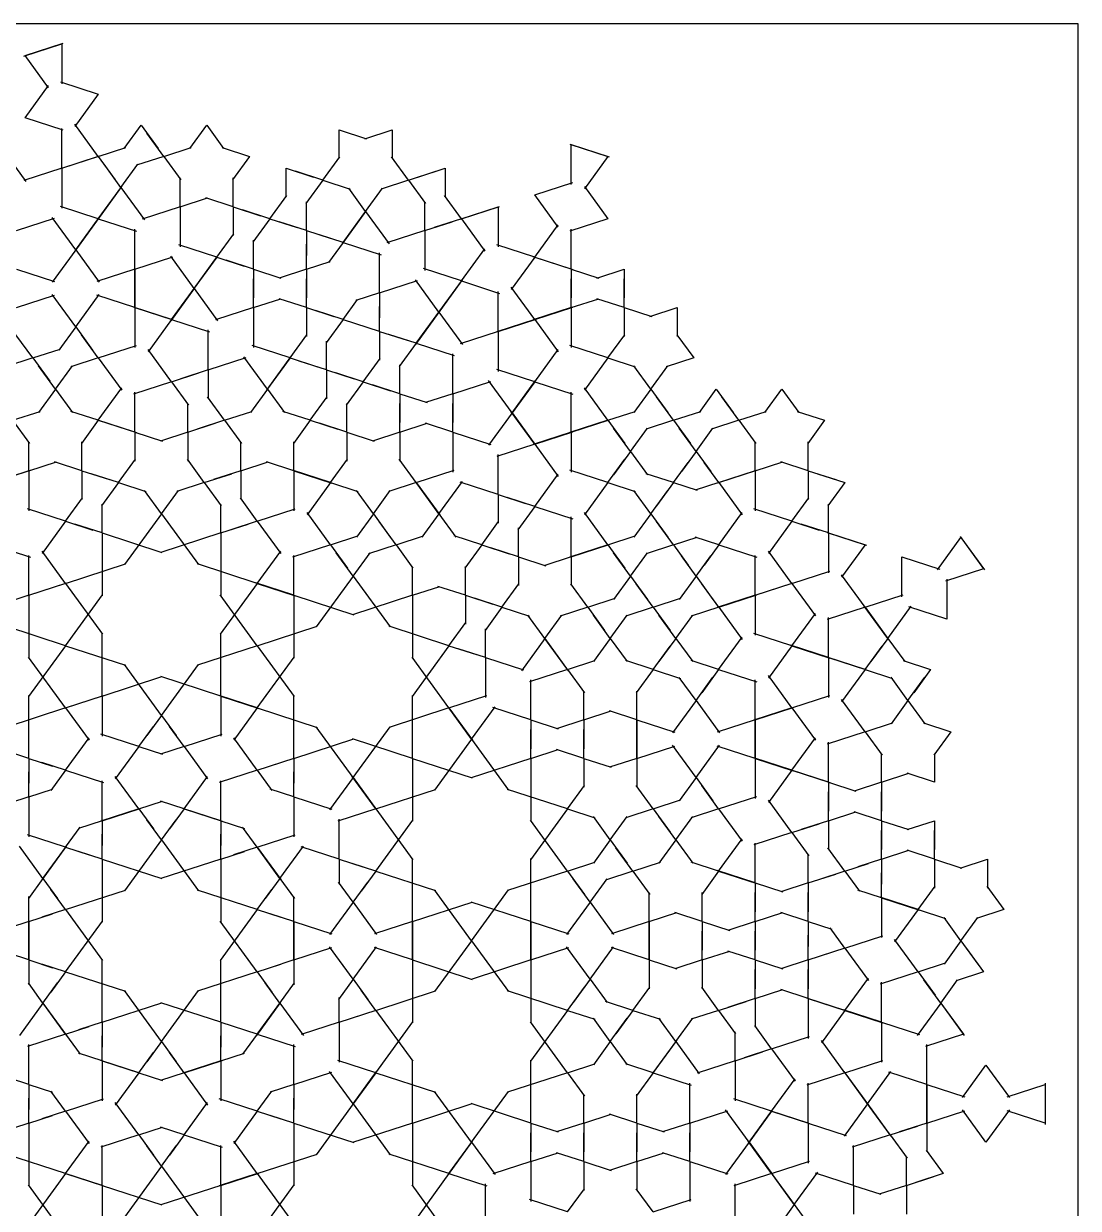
# Model space of a CAD drawing. Header units: millimetres. Extents: x -350 to 350, y -350 to 350.
# Drawn here: x -52.6 to 350, y -102.1 to 350 of the extents above; entities that cross this region are included whole.
import ezdxf

# ---------------------------------------------------------------- set-up
doc = ezdxf.new("R2010")
doc.units = ezdxf.units.MM
doc.layers.add('canvas_boundary', color=7, linetype='Continuous', true_color=0x505050)
doc.layers.add('strapwork', color=7, linetype='Continuous', true_color=0xff0000)

msp = doc.modelspace()

# ---------------------------------------------------------------- linework, layer by layer
at = {"layer": 'canvas_boundary'}
msp.add_lwpolyline([(-350, -350), (350, -350), (350, 350), (-350, 350)], close=True, dxfattribs=at)
at = {"layer": 'strapwork', "true_color": 0xff0000}
for points in [[(-52.57, 337.65), (-38.06, 342.36), (-38.06, 327.11)], [(-43.07, 325.48), (-52.04, 337.82), (-37.53, 342.53)], [(-37.53, 309.33), (-52.04, 314.04), (-43.07, 326.38)], [(-38.59, 327.84), (-24.09, 323.12), (-33.05, 310.79)], [(-38.06, 294.81), (-38.06, 310.06)], [(-24.09, 299.35), (-33.05, 311.69)], [(-14.19, 302.34), (-7.72, 311.24), (-1.26, 302.34)], [(0.91, 299.35), (-5.55, 308.25)], [(10.81, 302.34), (17.28, 311.24), (23.74, 302.34)], [(67.84, 298.5), (67.84, 309.5), (78.3, 306.1)], [(77.6, 306.1), (88.06, 309.5), (88.06, 298.5)], [(155.94, 304.06), (170.44, 299.35), (161.48, 287.01)], [(156.47, 288.64), (156.47, 303.89), (170.97, 299.18)], [(-69.64, 289.82), (-60.68, 302.15), (-51.71, 289.82)], [(-24.09, 299.35), (-38.59, 294.64)], [(-38.06, 294.81), (-23.56, 299.52)], [(-24.09, 299.35), (-13.63, 302.75)], [(-24.09, 299.35), (-17.62, 290.45)], [(0.91, 299.35), (-9.55, 295.95)], [(0.91, 299.35), (11.37, 302.75)], [(0.91, 299.35), (7.38, 290.45)], [(23.18, 302.75), (33.64, 299.35), (27.17, 290.45)], [(61.59, 290.27), (68.05, 299.17)], [(94.31, 290.27), (87.85, 299.17)], [(-38.06, 294.81), (-52.57, 290.09)], [(-38.06, 294.81), (-38.06, 279.56)], [(-15.45, 287.46), (-21.92, 296.36)], [(-15.45, 287.46), (-8.98, 296.36)], [(47.61, 283.81), (47.61, 294.81), (58.07, 291.41)], [(97.83, 291.41), (108.29, 294.81), (108.29, 283.81)], [(7.16, 280.11), (7.16, 291.11)], [(27.39, 280.11), (27.39, 291.11)], [(61.59, 290.27), (51.13, 293.67)], [(61.59, 290.27), (55.12, 281.37)], [(61.59, 290.27), (72.05, 286.87)], [(94.31, 290.27), (83.85, 286.87)], [(94.31, 290.27), (104.78, 293.67)], [(94.31, 290.27), (100.78, 281.37)], [(151.45, 272.32), (142.49, 284.65), (156.99, 289.37)], [(-15.45, 287.46), (-24.41, 275.12)], [(-24.09, 275.57), (-15.12, 287.91)], [(-15.45, 287.46), (-6.49, 275.12)], [(77.95, 278.38), (71.49, 287.28)], [(77.95, 278.38), (84.42, 287.28)], [(161.48, 287.91), (170.44, 275.57), (155.94, 270.86)], [(7.16, 280.11), (17.62, 283.51)], [(27.39, 280.11), (16.93, 283.51)], [(41.36, 275.57), (47.83, 284.47)], [(55.34, 271.03), (55.34, 282.03)], [(100.56, 271.03), (100.56, 282.03)], [(114.54, 275.57), (108.07, 284.47)], [(-32.72, 263.68), (-41.69, 276.02)], [(-24.09, 275.57), (-38.59, 280.28)], [(-32.72, 263.68), (-23.76, 276.02)], [(7.16, 280.11), (-7.34, 275.4)], [(7.16, 280.11), (7.16, 264.86)], [(27.39, 280.11), (27.39, 269.11)], [(27.39, 280.11), (37.85, 276.71)], [(41.36, 275.57), (30.9, 278.97)], [(77.95, 278.38), (68.99, 266.04)], [(69.31, 266.49), (78.28, 278.83)], [(77.95, 278.38), (86.92, 266.04)], [(114.01, 275.4), (128.51, 280.11), (128.51, 264.86)], [(114.54, 275.57), (129.04, 280.28)], [(-55.34, 271.03), (-40.83, 275.74)], [(-24.09, 275.57), (-33.05, 263.23)], [(-24.09, 275.57), (-9.58, 270.86)], [(-10.11, 256.34), (-10.11, 271.59)], [(41.36, 275.57), (34.9, 266.67)], [(41.36, 275.57), (51.82, 272.17)], [(55.34, 271.03), (44.88, 274.43)], [(100.56, 271.03), (111.03, 274.43)], [(114.54, 275.57), (104.08, 272.17)], [(114.54, 275.57), (123.5, 263.23)], [(142.49, 260.88), (151.45, 273.21)], [(156.47, 256.34), (156.47, 271.59)], [(21.14, 260.88), (27.6, 269.78)], [(35.11, 256.34), (35.11, 267.34)], [(55.34, 271.03), (55.34, 261.53)], [(55.34, 271.03), (64.37, 268.1)], [(69.31, 266.49), (60.28, 269.43)], [(100.56, 271.03), (86.06, 266.32)], [(100.56, 271.03), (100.56, 255.78)], [(-32.72, 263.68), (-41.69, 251.35)], [(-32.72, 263.68), (-23.76, 251.35)], [(21.14, 260.88), (6.63, 265.59)], [(55.34, 256.34), (55.34, 265.84)], [(69.31, 266.49), (63.73, 258.8)], [(69.31, 266.49), (83.82, 261.78)], [(83.29, 247.25), (83.29, 262.5)], [(114.54, 251.8), (123.5, 264.13)], [(142.49, 260.88), (127.99, 265.59)], [(-10.11, 256.34), (4.39, 261.05)], [(12.5, 248.99), (3.54, 261.33)], [(21.14, 260.88), (12.17, 248.54)], [(12.5, 248.99), (21.46, 261.33)], [(21.14, 260.88), (31.6, 257.48)], [(35.11, 256.34), (24.65, 259.74)], [(55.34, 256.34), (64.37, 259.27)], [(142.49, 260.88), (133.53, 248.54)], [(156.47, 256.34), (141.96, 261.05)], [(142.49, 260.88), (156.99, 256.16)], [(-55.34, 256.34), (-40.83, 251.62)], [(-10.11, 256.34), (-24.62, 251.62)], [(-10.11, 241.64), (-10.11, 256.89)], [(-10.11, 256.34), (-10.11, 241.09)], [(35.11, 256.34), (35.11, 245.34)], [(35.11, 256.34), (45.57, 252.94)], [(55.34, 256.34), (44.88, 252.94)], [(55.34, 256.34), (55.34, 245.34)], [(114.54, 251.8), (100.04, 256.51)], [(156.47, 256.34), (156.47, 245.34)], [(156.47, 256.34), (166.93, 252.94)], [(166.23, 252.94), (176.69, 256.34), (176.69, 245.34)], [(12.5, 248.99), (3.54, 236.65)], [(3.86, 237.1), (12.83, 249.44)], [(12.5, 248.99), (21.46, 236.65)], [(35.11, 241.64), (35.11, 252.64)], [(55.34, 241.64), (55.34, 252.64)], [(83.29, 247.25), (97.79, 251.97)], [(105.9, 239.91), (96.94, 252.24)], [(114.54, 251.8), (105.58, 239.46)], [(105.9, 239.91), (114.87, 252.24)], [(114.54, 251.8), (129.04, 247.08)], [(142.49, 237.1), (133.53, 249.44)], [(156.47, 241.64), (156.47, 252.64)], [(176.69, 241.64), (176.69, 252.64)], [(-55.34, 241.64), (-40.83, 246.35)], [(-32.72, 234.29), (-41.69, 246.63)], [(-32.72, 234.29), (-23.76, 246.63)], [(-10.11, 241.64), (-24.62, 246.35)], [(35.11, 241.64), (45.57, 245.04)], [(55.34, 241.64), (44.88, 245.04)], [(69.31, 237.1), (74.9, 244.79)], [(83.29, 247.25), (74.25, 244.32)], [(83.29, 247.25), (83.29, 237.75)], [(128.51, 232.56), (128.51, 247.81)], [(156.47, 241.64), (166.93, 245.04)], [(176.69, 241.64), (166.23, 245.04)], [(3.86, 237.1), (-10.64, 241.81)], [(-10.11, 241.64), (-10.11, 226.39)], [(-10.11, 241.64), (4.39, 236.93)], [(35.11, 241.64), (20.61, 236.93)], [(35.11, 241.64), (35.11, 226.39)], [(55.34, 241.64), (55.34, 230.64)], [(55.34, 241.64), (65.8, 238.24)], [(69.31, 237.1), (58.85, 240.5)], [(83.29, 232.56), (83.29, 242.06)], [(105.9, 239.91), (96.94, 227.57)], [(97.27, 228.02), (106.23, 240.36)], [(105.9, 239.91), (114.87, 227.57)], [(156.47, 241.64), (141.96, 236.93)], [(142.49, 237.1), (156.99, 241.81)], [(156.47, 241.64), (156.47, 226.39)], [(176.69, 241.64), (176.69, 230.64)], [(176.69, 241.64), (187.15, 238.24)], [(186.45, 238.24), (196.92, 241.64), (196.92, 230.64)], [(3.86, 237.1), (-5.1, 224.76)], [(3.86, 237.1), (18.37, 232.39)], [(69.31, 237.1), (62.85, 228.2)], [(69.31, 237.1), (78.35, 234.17)], [(83.29, 232.56), (74.25, 235.5)], [(142.49, 237.1), (127.99, 232.39)], [(128.51, 232.56), (143.02, 237.27)], [(142.49, 237.1), (151.45, 224.76)], [(-49.09, 222.41), (-55.55, 231.31)], [(-32.72, 234.29), (-39.19, 225.4)], [(-32.72, 234.29), (-26.26, 225.4)], [(-24.09, 222.41), (-30.55, 231.31)], [(17.84, 217.87), (17.84, 233.12)], [(49.09, 222.41), (55.55, 231.31)], [(83.29, 232.56), (83.29, 221.56)], [(83.29, 232.56), (93.75, 229.16)], [(97.27, 228.02), (86.8, 231.42)], [(128.51, 232.56), (114.01, 227.85)], [(128.51, 232.56), (128.51, 217.31)], [(170.44, 222.41), (176.91, 231.31)], [(196.7, 231.31), (203.17, 222.41), (192.7, 219.01)], [(-24.09, 222.41), (-9.58, 227.12)], [(49.09, 222.41), (34.59, 227.12)], [(63.06, 217.87), (63.06, 228.87)], [(97.27, 228.02), (90.8, 219.12)], [(97.27, 228.02), (111.77, 223.31)], [(170.44, 222.41), (155.94, 227.12)], [(-49.09, 222.41), (-59.55, 219.01)], [(-49.09, 222.41), (-38.63, 225.81)], [(-49.09, 222.41), (-42.62, 213.51)], [(-24.09, 222.41), (-34.55, 219.01)], [(-24.09, 222.41), (-15.12, 210.07)], [(3.86, 213.32), (-5.1, 225.66)], [(17.84, 217.87), (32.34, 222.58)], [(40.45, 210.52), (31.49, 222.86)], [(49.09, 222.41), (40.13, 210.07)], [(40.45, 210.52), (49.42, 222.86)], [(49.09, 222.41), (59.55, 219.01)], [(77.04, 213.32), (83.51, 222.22)], [(111.24, 208.78), (111.24, 224.03)], [(142.49, 213.32), (151.45, 225.66)], [(170.44, 222.41), (161.48, 210.07)], [(170.44, 222.41), (180.9, 219.01)], [(-40.45, 210.52), (-46.92, 219.42)], [(-40.45, 210.52), (-33.98, 219.42)], [(17.84, 217.87), (7.38, 214.47)], [(17.84, 217.87), (17.84, 206.87)], [(63.06, 217.87), (52.6, 221.26)], [(63.06, 217.87), (63.06, 206.87)], [(63.06, 217.87), (73.53, 214.47)], [(91.02, 208.78), (91.02, 219.78)], [(142.49, 213.32), (127.99, 218.04)], [(186.8, 210.52), (180.34, 219.42)], [(186.8, 210.52), (193.27, 219.42)], [(3.86, 213.32), (-10.64, 208.61)], [(3.86, 213.32), (14.32, 216.72)], [(3.86, 213.32), (10.33, 204.43)], [(77.04, 213.32), (66.58, 216.72)], [(77.04, 213.32), (70.57, 204.43)], [(77.04, 213.32), (87.5, 209.93)], [(111.24, 208.78), (125.74, 213.5)], [(133.85, 201.44), (124.89, 213.77)], [(142.49, 213.32), (133.53, 200.99)], [(133.85, 201.44), (142.82, 213.77)], [(142.49, 213.32), (156.99, 208.61)], [(-40.45, 210.52), (-46.92, 201.62)], [(-40.45, 210.52), (-33.98, 201.62)], [(-24.09, 198.63), (-15.12, 210.97)], [(-10.11, 194.09), (-10.11, 209.34)], [(40.45, 210.52), (33.99, 201.62)], [(40.45, 210.52), (46.92, 201.62)], [(91.02, 208.78), (80.55, 212.18)], [(91.02, 208.78), (91.02, 197.78)], [(91.02, 208.78), (101.48, 205.38)], [(111.24, 208.78), (100.78, 205.38)], [(111.24, 208.78), (111.24, 197.78)], [(156.47, 194.09), (156.47, 209.34)], [(170.44, 198.63), (161.48, 210.97)], [(186.8, 210.52), (180.34, 201.62)], [(186.8, 210.52), (193.27, 201.62)], [(205.34, 201.62), (211.8, 210.52), (218.27, 201.62)], [(230.34, 201.62), (236.8, 210.52), (243.27, 201.62)], [(10.11, 194.09), (10.11, 205.09)], [(24.09, 198.63), (17.62, 207.53)], [(56.81, 198.63), (63.28, 207.53)], [(70.79, 194.09), (70.79, 205.09)], [(91.02, 194.09), (91.02, 205.09)], [(111.24, 194.09), (111.24, 205.09)], [(195.44, 198.63), (188.98, 207.53)], [(220.44, 198.63), (213.98, 207.53)], [(-56.81, 198.63), (-46.35, 202.03)], [(-24.09, 198.63), (-34.55, 202.03)], [(24.09, 198.63), (34.55, 202.03)], [(56.81, 198.63), (46.35, 202.03)], [(133.85, 201.44), (124.89, 189.1)], [(142.49, 189.55), (133.53, 201.89)], [(133.85, 201.44), (142.82, 189.1)], [(170.44, 198.63), (180.9, 202.03)], [(195.44, 198.63), (205.9, 202.03)], [(220.44, 198.63), (230.9, 202.03)], [(242.7, 202.03), (253.17, 198.63), (246.7, 189.73)], [(-56.81, 198.63), (-50.35, 189.73)], [(-24.09, 198.63), (-30.55, 189.73)], [(-10.11, 194.09), (-24.62, 198.8)], [(-24.09, 198.63), (-9.58, 193.92)], [(10.11, 194.09), (20.57, 197.49)], [(24.09, 198.63), (13.63, 195.23)], [(24.09, 198.63), (30.55, 189.73)], [(56.81, 198.63), (50.35, 189.73)], [(56.81, 198.63), (67.28, 195.23)], [(70.79, 194.09), (60.33, 197.49)], [(91.02, 194.09), (101.48, 197.49)], [(111.24, 194.09), (100.78, 197.49)], [(170.44, 198.63), (155.94, 193.92)], [(156.47, 194.09), (170.97, 198.8)], [(170.44, 198.63), (176.91, 189.73)], [(179.08, 186.74), (172.61, 195.64)], [(179.08, 186.74), (185.54, 195.64)], [(195.44, 198.63), (184.98, 195.23)], [(195.44, 198.63), (201.91, 189.73)], [(204.08, 186.74), (197.61, 195.64)], [(204.08, 186.74), (210.54, 195.64)], [(220.44, 198.63), (209.98, 195.23)], [(220.44, 198.63), (226.91, 189.73)], [(-50.56, 179.39), (-50.56, 190.39)], [(-30.34, 179.39), (-30.34, 190.39)], [(-10.11, 194.09), (-10.11, 183.09)], [(-10.11, 194.09), (0.35, 190.69)], [(10.11, 194.09), (-0.35, 190.69)], [(10.11, 194.09), (10.11, 183.09)], [(30.34, 179.39), (30.34, 190.39)], [(50.56, 179.39), (50.56, 190.39)], [(70.79, 194.09), (70.79, 183.09)], [(70.79, 194.09), (81.25, 190.69)], [(91.02, 194.09), (80.55, 190.69)], [(91.02, 194.09), (91.02, 183.09)], [(111.24, 194.09), (111.24, 178.84)], [(111.24, 194.09), (125.74, 189.38)], [(156.47, 194.09), (141.96, 189.38)], [(142.49, 189.55), (156.99, 194.26)], [(156.47, 194.09), (156.47, 178.84)], [(226.69, 179.39), (226.69, 190.39)], [(246.92, 179.39), (246.92, 190.39)], [(142.49, 189.55), (127.99, 184.84)], [(128.51, 170.31), (128.51, 185.56)], [(142.49, 189.55), (151.45, 177.21)], [(179.08, 186.74), (172.61, 177.84)], [(179.08, 186.74), (185.54, 177.84)], [(204.08, 186.74), (198.49, 179.06)], [(204.08, 186.74), (209.66, 179.06)], [(-50.56, 179.39), (-40.1, 182.79)], [(-30.34, 179.39), (-40.8, 182.79)], [(-16.36, 174.85), (-9.9, 183.75)], [(16.36, 174.85), (9.9, 183.75)], [(30.34, 179.39), (40.8, 182.79)], [(50.56, 179.39), (40.1, 182.79)], [(64.54, 174.85), (71.01, 183.75)], [(97.26, 174.85), (90.8, 183.75)], [(170.44, 174.85), (176.91, 183.75)], [(195.44, 174.85), (201.02, 182.54)], [(212.72, 174.85), (207.13, 182.54)], [(226.69, 179.39), (237.15, 182.79)], [(246.92, 179.39), (236.45, 182.79)], [(-50.56, 179.39), (-65.07, 174.68)], [(-64.54, 174.85), (-50.03, 179.57)], [(-50.56, 179.39), (-50.56, 164.14)], [(-30.34, 179.39), (-30.34, 168.39)], [(-30.34, 179.39), (-19.88, 176)], [(-16.36, 174.85), (-26.82, 178.25)], [(16.36, 174.85), (26.82, 178.25)], [(30.34, 179.39), (19.88, 176)], [(30.34, 179.39), (30.34, 168.39)], [(64.54, 174.85), (50.04, 179.57)], [(50.56, 179.39), (50.56, 164.14)], [(50.56, 179.39), (65.07, 174.68)], [(97.26, 174.85), (111.77, 179.57)], [(142.49, 165.77), (151.45, 178.11)], [(170.44, 174.85), (155.94, 179.57)], [(195.44, 174.85), (184.98, 178.25)], [(226.69, 179.39), (212.19, 174.68)], [(212.72, 174.85), (227.22, 179.57)], [(226.69, 179.39), (226.69, 164.14)], [(246.92, 179.39), (246.92, 168.39)], [(246.92, 179.39), (257.38, 175.99)], [(250.43, 178.25), (260.89, 174.85), (254.43, 165.95)], [(-16.36, 174.85), (-22.83, 165.95)], [(-16.36, 174.85), (-5.9, 171.45)], [(0, 162.97), (-6.47, 171.86)], [(0, 162.97), (6.47, 171.86)], [(16.36, 174.85), (5.9, 171.45)], [(16.36, 174.85), (22.83, 165.95)], [(64.54, 174.85), (55.58, 162.52)], [(64.54, 174.85), (75, 171.45)], [(80.9, 162.97), (74.44, 171.86)], [(80.9, 162.97), (87.37, 171.86)], [(97.26, 174.85), (86.8, 171.45)], [(105.9, 162.96), (96.94, 175.3)], [(97.26, 174.85), (106.23, 162.52)], [(105.9, 162.96), (114.87, 175.3)], [(128.51, 170.31), (114.01, 175.02)], [(170.44, 174.85), (161.48, 162.52)], [(170.44, 174.85), (180.9, 171.45)], [(186.8, 162.96), (180.34, 171.86)], [(186.8, 162.96), (193.27, 171.86)], [(195.44, 174.85), (188.98, 165.95)], [(195.44, 174.85), (204.48, 171.92)], [(212.72, 174.85), (203.68, 171.92)], [(212.72, 174.85), (221.68, 162.52)], [(-36.59, 160.16), (-30.12, 169.06)], [(36.59, 160.16), (30.12, 169.06)], [(128.51, 170.31), (128.51, 159.31)], [(128.51, 170.31), (138.98, 166.91)], [(142.49, 165.77), (132.03, 169.17)], [(240.67, 160.16), (247.13, 169.06)], [(-36.59, 160.16), (-51.09, 164.87)], [(-22.61, 155.62), (-22.61, 166.62)], [(0, 162.97), (-14.11, 143.55)], [(0, 162.97), (14.11, 143.55)], [(22.61, 155.62), (22.61, 166.62)], [(36.59, 160.16), (51.09, 164.87)], [(64.54, 151.08), (55.58, 163.41)], [(80.9, 162.97), (74.44, 154.07)], [(80.9, 162.97), (87.37, 154.07)], [(105.9, 162.96), (99.44, 154.07)], [(105.9, 162.96), (112.37, 154.07)], [(142.49, 165.77), (136.02, 156.87)], [(142.49, 165.77), (156.99, 161.06)], [(170.44, 151.08), (161.48, 163.41)], [(186.8, 162.96), (180.34, 154.07)], [(186.8, 162.96), (193.27, 154.07)], [(212.72, 151.08), (221.68, 163.41)], [(240.67, 160.16), (226.16, 164.87)], [(254.64, 155.62), (254.64, 166.62)], [(-36.59, 160.16), (-45.55, 147.82)], [(-36.59, 160.16), (-26.13, 156.76)], [(-22.61, 155.62), (-33.07, 159.02)], [(22.61, 155.62), (33.07, 159.02)], [(36.59, 160.16), (26.13, 156.76)], [(36.59, 160.16), (45.55, 147.82)], [(89.54, 151.08), (83.07, 159.98)], [(122.26, 151.08), (128.73, 159.98)], [(156.47, 146.54), (156.47, 161.79)], [(195.44, 151.08), (188.98, 159.98)], [(240.67, 160.16), (231.7, 147.82)], [(240.67, 160.16), (251.13, 156.76)], [(254.64, 155.62), (244.18, 159.02)], [(-22.61, 155.62), (-22.61, 131.62)], [(-22.61, 155.62), (0.21, 148.2)], [(22.61, 155.62), (-0.21, 148.2)], [(22.61, 155.62), (22.61, 131.62)], [(64.54, 151.08), (75, 154.48)], [(89.54, 151.08), (100, 154.48)], [(122.26, 151.08), (111.8, 154.48)], [(136.24, 146.54), (136.24, 157.54)], [(170.44, 151.08), (180.9, 154.48)], [(195.44, 151.08), (204.48, 154.01)], [(212.72, 151.08), (203.68, 154.01)], [(254.11, 155.79), (268.62, 151.08), (259.65, 138.74)], [(254.64, 155.62), (254.64, 140.37)], [(254.64, 155.62), (269.14, 150.91)], [(296.24, 141.55), (305.2, 153.88), (314.17, 141.55)], [(304.88, 154.33), (313.84, 142), (299.34, 137.28)], [(-64.54, 151.08), (-50.03, 146.36)], [(64.54, 151.08), (50.04, 146.36)], [(64.54, 151.08), (71, 142.18)], [(89.54, 151.08), (79.08, 147.68)], [(89.54, 151.08), (96, 142.18)], [(122.26, 151.08), (115.8, 142.18)], [(122.26, 151.08), (132.73, 147.68)], [(136.24, 146.54), (125.78, 149.94)], [(170.44, 151.08), (155.94, 146.36)], [(156.47, 146.54), (170.97, 151.25)], [(170.44, 151.08), (176.91, 142.18)], [(195.44, 151.08), (184.98, 147.68)], [(195.44, 151.08), (201.02, 143.39)], [(212.72, 151.08), (207.13, 143.39)], [(212.72, 151.08), (227.22, 146.36)], [(-50.56, 131.84), (-50.56, 147.09)], [(-36.59, 136.38), (-45.55, 148.72)], [(36.59, 136.38), (45.55, 148.72)], [(50.56, 131.84), (50.56, 147.09)], [(73.18, 139.19), (66.71, 148.09)], [(73.18, 139.19), (79.64, 148.09)], [(136.24, 146.54), (136.24, 135.54)], [(136.24, 146.54), (146.7, 143.14)], [(156.47, 146.54), (146, 143.14)], [(156.47, 146.54), (156.47, 135.54)], [(179.08, 139.19), (172.61, 148.09)], [(179.08, 139.19), (185.54, 148.09)], [(204.08, 139.19), (198.49, 146.87)], [(204.08, 139.19), (209.66, 146.87)], [(226.69, 131.84), (226.69, 147.09)], [(240.67, 136.38), (231.7, 148.72)], [(282.59, 131.29), (282.59, 146.54), (297.1, 141.82)], [(-36.59, 136.38), (-13.76, 143.8)], [(36.59, 136.38), (13.76, 143.8)], [(95.79, 131.84), (95.79, 142.84)], [(116.01, 131.84), (116.01, 142.84)], [(240.67, 136.38), (255.17, 141.09)], [(-36.59, 136.38), (-51.09, 131.67)], [(-50.56, 131.84), (-36.06, 136.55)], [(-36.59, 136.38), (-22.48, 116.97)], [(36.59, 136.38), (22.48, 116.97)], [(50.56, 131.84), (36.06, 136.55)], [(36.59, 136.38), (51.09, 131.67)], [(73.18, 139.19), (59.07, 119.77)], [(73.18, 139.19), (87.28, 119.77)], [(129.99, 127.3), (136.46, 136.2)], [(162.72, 127.3), (156.25, 136.2)], [(179.08, 139.19), (172.61, 130.29)], [(179.08, 139.19), (185.54, 130.29)], [(187.72, 127.3), (181.25, 136.2)], [(204.08, 139.19), (197.61, 130.29)], [(204.08, 139.19), (210.54, 130.29)], [(212.72, 127.3), (206.25, 136.2)], [(240.67, 136.38), (226.16, 131.67)], [(226.69, 131.84), (241.19, 136.55)], [(240.67, 136.38), (249.63, 124.04)], [(268.62, 127.3), (259.65, 139.64)], [(299.87, 138.01), (299.87, 122.76), (285.36, 127.47)], [(-50.56, 131.84), (-73.39, 124.43)], [(-50.56, 131.84), (-50.56, 107.84)], [(-36.59, 112.61), (-22.48, 132.02)], [(36.59, 112.61), (22.48, 132.02)], [(50.56, 131.84), (50.56, 107.84)], [(50.56, 131.84), (73.39, 124.42)], [(95.79, 131.84), (72.96, 124.42)], [(95.79, 131.84), (106.25, 135.24)], [(95.79, 131.84), (95.79, 107.84)], [(116.01, 131.84), (105.55, 135.24)], [(116.01, 131.84), (116.01, 120.84)], [(116.01, 131.84), (126.48, 128.44)], [(226.69, 131.84), (212.19, 127.13)], [(212.72, 127.3), (227.22, 132.01)], [(226.69, 131.84), (226.69, 116.59)], [(268.62, 127.3), (283.12, 132.01)], [(129.99, 127.3), (119.53, 130.7)], [(129.99, 127.3), (123.52, 118.4)], [(129.99, 127.3), (140.45, 123.9)], [(162.72, 127.3), (152.25, 123.9)], [(162.72, 127.3), (173.18, 130.7)], [(162.72, 127.3), (169.18, 118.4)], [(187.72, 127.3), (177.25, 123.9)], [(187.72, 127.3), (198.18, 130.7)], [(187.72, 127.3), (194.18, 118.4)], [(212.72, 127.3), (202.25, 123.9)], [(212.72, 127.3), (221.68, 114.96)], [(268.62, 127.3), (254.11, 122.59)], [(277.25, 115.41), (268.29, 127.75)], [(268.62, 127.3), (277.58, 114.96)], [(277.25, 115.41), (286.22, 127.75)], [(146.35, 115.41), (139.89, 124.31)], [(146.35, 115.41), (152.82, 124.31)], [(171.35, 115.41), (164.89, 124.31)], [(171.35, 115.41), (177.82, 124.31)], [(196.35, 115.41), (189.89, 124.31)], [(196.35, 115.41), (202.82, 124.31)], [(240.67, 112.61), (249.63, 124.94)], [(254.64, 108.06), (254.64, 123.31)], [(-36.59, 112.61), (-59.41, 120.02)], [(36.59, 112.61), (59.41, 120.02)], [(109.76, 112.61), (86.94, 120.02)], [(109.76, 112.61), (116.23, 121.5)], [(123.74, 108.06), (123.74, 119.06)], [(-22.61, 93.37), (-22.61, 117.37)], [(22.61, 93.37), (22.61, 117.37)], [(146.35, 115.41), (137.39, 103.07)], [(154.99, 103.52), (146.03, 115.86)], [(146.35, 115.41), (155.32, 103.07)], [(171.35, 115.41), (164.89, 106.51)], [(171.35, 115.41), (177.82, 106.51)], [(196.35, 115.41), (189.89, 106.51)], [(196.35, 115.41), (202.82, 106.51)], [(212.71, 103.52), (221.68, 115.86)], [(240.67, 112.61), (226.16, 117.32)], [(277.25, 115.41), (270.79, 106.51)], [(277.25, 115.41), (283.72, 106.51)], [(-36.59, 112.61), (-50.69, 93.19)], [(-36.59, 112.61), (-13.76, 105.19)], [(36.59, 112.61), (13.76, 105.19)], [(36.59, 112.61), (50.69, 93.19)], [(109.76, 112.61), (95.66, 93.19)], [(109.76, 112.61), (120.23, 109.21)], [(123.74, 108.06), (113.28, 111.46)], [(187.72, 103.52), (194.18, 112.42)], [(240.67, 112.61), (231.7, 100.27)], [(254.64, 108.06), (240.14, 112.78)], [(240.67, 112.61), (255.17, 107.89)], [(268.62, 103.52), (275.08, 112.42)], [(-36.59, 88.83), (-50.69, 108.25)], [(0, 86.02), (-14.11, 105.44)], [(0, 86.02), (14.11, 105.44)], [(36.59, 88.83), (50.69, 108.25)], [(109.76, 88.83), (95.66, 108.25)], [(123.74, 108.06), (123.74, 92.81)], [(123.74, 108.06), (138.24, 103.35)], [(154.99, 103.52), (165.45, 106.92)], [(187.72, 103.52), (177.25, 106.92)], [(212.71, 103.52), (202.25, 106.92)], [(268.62, 103.52), (254.11, 108.24)], [(254.64, 108.06), (254.64, 92.81)], [(254.64, 108.06), (269.14, 103.35)], [(283.15, 106.92), (293.62, 103.52), (287.15, 94.62)], [(-22.61, 93.37), (0.21, 100.79)], [(22.61, 93.37), (-0.21, 100.79)], [(154.99, 103.52), (140.49, 98.81)], [(141.01, 84.29), (141.01, 99.54)], [(154.99, 103.52), (161.46, 94.62)], [(187.72, 103.52), (181.25, 94.62)], [(187.72, 103.52), (198.18, 100.12)], [(204.08, 91.64), (197.61, 100.53)], [(204.08, 91.64), (210.54, 100.54)], [(212.71, 103.52), (206.25, 94.62)], [(212.71, 103.52), (227.22, 98.81)], [(226.69, 84.29), (226.69, 99.54)], [(240.67, 88.83), (231.7, 101.17)], [(268.62, 103.52), (259.65, 91.19)], [(268.62, 103.52), (279.08, 100.12)], [(284.98, 91.64), (278.51, 100.54)], [(284.98, 91.64), (291.44, 100.54)], [(161.24, 84.29), (161.24, 95.29)], [(181.46, 84.29), (181.47, 95.29)], [(-50.56, 69.59), (-50.56, 93.59)], [(-22.61, 93.37), (-37.12, 88.66)], [(-36.59, 88.83), (-22.08, 93.54)], [(-22.61, 93.37), (-22.61, 78.12)], [(36.59, 88.83), (22.08, 93.54)], [(22.61, 93.37), (22.61, 78.12)], [(22.61, 93.37), (37.12, 88.66)], [(50.56, 69.59), (50.56, 93.59)], [(95.79, 69.59), (95.79, 93.59)], [(109.76, 88.83), (124.27, 93.54)], [(204.08, 91.64), (195.11, 79.3)], [(204.08, 91.64), (213.04, 79.3)], [(240.67, 88.83), (255.17, 93.54)], [(268.62, 79.75), (259.65, 92.09)], [(284.98, 91.64), (278.51, 82.74)], [(284.98, 91.64), (291.44, 82.74)], [(-36.59, 88.83), (-59.41, 81.41)], [(-36.59, 88.83), (-27.62, 76.49)], [(0, 86.02), (-5.58, 78.34)], [(0, 86.02), (5.58, 78.34)], [(36.59, 88.83), (27.62, 76.49)], [(36.59, 88.83), (59.41, 81.41)], [(109.76, 88.83), (86.94, 81.41)], [(118.4, 76.94), (109.44, 89.28)], [(109.76, 88.83), (118.73, 76.49)], [(118.4, 76.94), (127.36, 89.28)], [(141.01, 84.29), (126.51, 89)], [(161.24, 84.29), (171.7, 87.69)], [(181.46, 84.29), (171, 87.69)], [(240.67, 88.83), (226.16, 84.12)], [(226.69, 84.29), (241.19, 89)], [(240.67, 88.83), (249.63, 76.49)], [(-8.64, 74.13), (-3.05, 81.82)], [(8.64, 74.13), (3.05, 81.82)], [(73.18, 62.25), (59.07, 81.66)], [(73.18, 62.25), (87.28, 81.66)], [(141.01, 84.29), (141.01, 73.29)], [(141.01, 84.29), (151.48, 80.89)], [(161.24, 84.29), (150.78, 80.89)], [(161.24, 84.29), (161.24, 73.29)], [(181.46, 69.59), (181.46, 84.84)], [(181.46, 84.29), (181.46, 69.04)], [(181.46, 84.29), (195.97, 79.58)], [(226.69, 84.29), (212.19, 79.58)], [(226.69, 69.59), (226.69, 84.84)], [(226.69, 84.29), (226.69, 69.04)], [(268.62, 79.75), (279.08, 83.15)], [(290.88, 83.15), (301.34, 79.75), (294.88, 70.85)], [(-50.56, 69.59), (-73.39, 77.01)], [(-36.59, 65.05), (-27.62, 77.39)], [(-8.64, 74.13), (-23.14, 78.85)], [(8.64, 74.13), (23.14, 78.85)], [(36.59, 65.05), (27.62, 77.39)], [(50.56, 69.59), (73.39, 77.01)], [(95.79, 69.59), (72.96, 77.01)], [(118.4, 76.94), (104.29, 57.52)], [(118.4, 76.94), (132.51, 57.52)], [(141.01, 69.59), (141.01, 80.59)], [(161.24, 69.59), (161.24, 80.59)], [(240.67, 65.05), (249.63, 77.39)], [(268.62, 79.75), (254.11, 75.04)], [(268.62, 79.75), (275.08, 70.85)], [(-8.64, 74.13), (-17.6, 61.8)], [(-8.64, 74.13), (0.4, 71.2)], [(8.64, 74.13), (-0.4, 71.2)], [(8.64, 74.13), (17.6, 61.8)], [(141.01, 69.59), (151.48, 72.99)], [(161.24, 69.59), (150.78, 72.99)], [(181.46, 69.59), (195.97, 74.31)], [(204.08, 62.25), (195.11, 74.58)], [(204.08, 62.25), (213.04, 74.58)], [(226.69, 69.59), (212.19, 74.31)], [(254.64, 60.51), (254.64, 75.76)], [(-50.56, 69.59), (-50.56, 60.09)], [(-50.56, 69.59), (-41.53, 66.66)], [(-36.59, 65.05), (-45.62, 67.99)], [(36.59, 65.05), (45.62, 67.99)], [(50.56, 69.59), (41.53, 66.66)], [(50.56, 69.59), (50.56, 60.09)], [(95.79, 69.59), (95.79, 45.59)], [(95.79, 69.59), (118.61, 62.18)], [(141.01, 69.59), (118.19, 62.18)], [(141.01, 69.59), (141.01, 45.59)], [(161.24, 69.59), (161.24, 58.59)], [(161.24, 69.59), (171.7, 66.19)], [(181.46, 69.59), (171, 66.19)], [(181.46, 69.59), (181.46, 58.59)], [(240.67, 65.05), (226.16, 69.77)], [(226.69, 69.59), (226.69, 54.34)], [(226.69, 69.59), (241.19, 64.88)], [(274.87, 60.51), (274.87, 71.51)], [(295.09, 71.51), (295.09, 60.51), (284.63, 63.91)], [(-50.56, 54.9), (-50.56, 64.4)], [(-36.59, 65.05), (-42.17, 57.37)], [(-36.59, 65.05), (-22.08, 60.34)], [(36.59, 65.05), (22.08, 60.34)], [(36.59, 65.05), (42.17, 57.37)], [(50.56, 54.9), (50.56, 64.4)], [(240.67, 65.05), (231.7, 52.72)], [(254.64, 60.51), (240.14, 65.22)], [(240.67, 65.05), (255.17, 60.34)], [(274.87, 60.51), (285.33, 63.91)], [(-22.61, 45.82), (-22.61, 61.07)], [(-8.64, 50.36), (-17.6, 62.7)], [(8.64, 50.36), (17.6, 62.7)], [(22.61, 45.82), (22.61, 61.07)], [(73.18, 62.25), (64.21, 49.91)], [(81.81, 50.36), (72.85, 62.7)], [(73.18, 62.25), (82.14, 49.91)], [(154.99, 50.36), (161.45, 59.26)], [(187.71, 50.36), (181.25, 59.26)], [(204.08, 62.25), (197.61, 53.35)], [(204.08, 62.25), (210.54, 53.35)], [(212.71, 50.36), (206.25, 59.26)], [(254.64, 60.51), (254.64, 49.51)], [(254.64, 60.51), (265.1, 57.11)], [(274.87, 60.51), (264.4, 57.11)], [(274.87, 60.51), (274.87, 49.51)], [(-50.56, 54.9), (-65.07, 50.19)], [(-50.56, 54.9), (-41.53, 57.84)], [(-50.56, 54.9), (-50.56, 39.65)], [(50.56, 54.9), (41.53, 57.83)], [(50.56, 54.9), (50.56, 39.65)], [(50.56, 54.9), (65.07, 50.19)], [(81.81, 50.36), (104.64, 57.77)], [(154.99, 50.36), (132.16, 57.77)], [(212.71, 50.36), (227.22, 55.07)], [(254.64, 45.82), (254.64, 56.82)], [(274.87, 45.82), (274.87, 56.82)], [(-8.64, 50.36), (-23.14, 45.65)], [(-22.61, 45.82), (-8.11, 50.53)], [(-8.64, 50.36), (0.4, 53.29)], [(-8.64, 50.36), (-3.05, 42.67)], [(8.64, 50.36), (-0.4, 53.3)], [(8.64, 50.36), (3.05, 42.67)], [(22.61, 45.82), (8.11, 50.53)], [(8.64, 50.36), (23.14, 45.65)], [(81.81, 50.36), (67.31, 45.65)], [(81.81, 50.36), (95.92, 30.94)], [(154.99, 50.36), (140.88, 30.94)], [(154.99, 50.36), (165.45, 46.96)], [(187.71, 50.36), (177.25, 46.96)], [(187.71, 50.36), (198.18, 53.76)], [(187.71, 50.36), (194.18, 41.46)], [(212.71, 50.36), (202.25, 46.96)], [(212.71, 50.36), (221.68, 38.02)], [(240.67, 41.28), (231.7, 53.61)], [(-22.61, 45.82), (-31.65, 42.88)], [(-22.61, 45.82), (-22.61, 36.32)], [(0, 38.47), (-5.58, 46.16)], [(0, 38.47), (5.58, 46.16)], [(22.61, 45.82), (22.61, 36.32)], [(22.61, 45.82), (31.65, 42.88)], [(67.84, 31.12), (67.84, 46.37)], [(81.81, 26.58), (95.92, 46)], [(154.99, 26.58), (140.88, 46)], [(171.35, 38.47), (164.89, 47.37)], [(171.35, 38.47), (177.82, 47.37)], [(196.35, 38.47), (189.89, 47.37)], [(196.35, 38.47), (202.82, 47.37)], [(254.64, 45.82), (244.18, 42.42)], [(254.64, 45.82), (265.1, 49.22)], [(254.64, 45.82), (254.64, 34.82)], [(274.87, 45.82), (264.4, 49.22)], [(274.87, 45.82), (274.87, 34.82)], [(274.87, 45.82), (285.33, 42.42)], [(284.63, 42.42), (295.09, 45.82), (295.09, 34.82)], [(-36.59, 35.66), (-31, 43.35)], [(36.59, 35.66), (31, 43.35)], [(240.67, 41.28), (226.16, 36.56)], [(240.67, 41.28), (251.13, 44.68)], [(240.67, 41.28), (247.13, 32.38)], [(274.87, 31.12), (274.87, 42.12)], [(295.09, 31.12), (295.09, 42.12)], [(-36.59, 35.66), (-51.09, 40.38)], [(-22.61, 31.12), (-22.61, 40.62)], [(0, 38.47), (-14.11, 19.06)], [(0, 38.47), (14.11, 19.06)], [(22.61, 31.12), (22.61, 40.62)], [(36.59, 35.66), (51.09, 40.38)], [(171.35, 38.47), (164.89, 29.57)], [(171.35, 38.47), (177.82, 29.57)], [(196.35, 38.47), (189.89, 29.57)], [(196.35, 38.47), (202.82, 29.57)], [(212.71, 26.58), (221.68, 38.92)], [(226.69, 22.04), (226.69, 37.29)], [(-45.22, 23.78), (-54.19, 36.11)], [(-36.59, 35.66), (-45.55, 23.33)], [(-45.22, 23.78), (-36.26, 36.11)], [(-36.59, 35.66), (-27.55, 32.73)], [(-22.61, 31.12), (-31.65, 34.06)], [(22.61, 31.12), (31.65, 34.06)], [(36.59, 35.66), (27.55, 32.73)], [(45.23, 23.78), (36.26, 36.11)], [(36.59, 35.66), (45.55, 23.33)], [(45.23, 23.78), (54.19, 36.11)], [(67.84, 31.12), (53.33, 35.84)], [(179.99, 26.58), (173.52, 35.48)], [(246.92, 22.04), (246.92, 33.04)], [(260.89, 26.58), (254.43, 35.48)], [(274.87, 31.12), (285.33, 34.52)], [(295.09, 31.12), (284.63, 34.52)], [(-22.61, 31.12), (-22.61, 7.12)], [(-22.61, 31.12), (0.21, 23.71)], [(22.61, 31.12), (-0.21, 23.71)], [(22.61, 31.12), (22.61, 7.12)], [(67.84, 31.12), (67.84, 21.62)], [(67.84, 31.12), (76.87, 28.19)], [(81.81, 26.58), (72.78, 29.52)], [(95.79, 7.35), (95.79, 31.35)], [(141.01, 7.35), (141.01, 31.35)], [(154.99, 26.58), (165.45, 29.98)], [(179.99, 26.58), (190.45, 29.98)], [(212.71, 26.58), (202.25, 29.98)], [(260.89, 26.58), (269.93, 29.52)], [(274.87, 31.12), (265.83, 28.19)], [(274.87, 31.12), (274.87, 21.62)], [(295.09, 31.12), (295.09, 20.12)], [(295.09, 31.12), (305.55, 27.72)], [(304.86, 27.72), (315.32, 31.12), (315.32, 20.12)], [(-45.22, 23.78), (-50.81, 16.09)], [(-45.22, 23.78), (-39.64, 16.09)], [(45.23, 23.78), (39.64, 16.09)], [(45.23, 23.78), (50.81, 16.09)], [(81.81, 26.58), (76.23, 18.9)], [(81.81, 26.58), (104.64, 19.17)], [(154.99, 26.58), (132.16, 19.17)], [(154.99, 26.58), (161.45, 17.68)], [(163.63, 14.69), (157.16, 23.59)], [(163.63, 14.69), (170.09, 23.59)], [(179.99, 26.58), (169.53, 23.18)], [(179.99, 26.58), (186.45, 17.68)], [(212.71, 26.58), (206.25, 17.68)], [(226.69, 22.04), (212.19, 26.75)], [(212.71, 26.58), (227.22, 21.87)], [(246.92, 22.04), (257.38, 25.44)], [(260.89, 26.58), (250.43, 23.18)], [(260.89, 26.58), (266.47, 18.9)], [(274.87, 16.43), (274.87, 25.93)], [(-36.59, 11.89), (-42.17, 19.57)], [(-36.59, 11.89), (-13.76, 19.31)], [(36.59, 11.89), (13.76, 19.31)], [(36.59, 11.89), (42.17, 19.57)], [(73.18, 14.69), (67.59, 22.38)], [(73.18, 14.69), (78.76, 22.38)], [(118.4, 0), (104.29, 19.42)], [(118.4, 0), (132.51, 19.42)], [(186.24, 7.35), (186.24, 18.35)], [(206.46, 7.35), (206.46, 18.35)], [(226.69, 22.04), (226.69, 11.04)], [(226.69, 22.04), (237.15, 18.64)], [(226.69, 7.35), (226.69, 18.35)], [(246.92, 22.04), (236.45, 18.64)], [(246.92, 22.04), (246.92, 11.04)], [(246.92, 7.35), (246.92, 18.35)], [(274.87, 16.43), (265.83, 19.36)], [(288.84, 11.89), (295.31, 20.79)], [(315.1, 20.79), (321.57, 11.89), (311.11, 8.49)], [(-50.56, 7.35), (-50.56, 16.85)], [(50.56, 7.35), (50.56, 16.85)], [(73.18, 14.69), (64.21, 2.36)], [(73.18, 14.69), (82.14, 2.36)], [(95.79, 7.35), (118.61, 14.76)], [(141.01, 7.35), (118.19, 14.76)], [(163.63, 14.69), (154.66, 2.36)], [(163.63, 14.69), (172.59, 2.36)], [(288.84, 11.89), (274.34, 16.6)], [(274.87, 16.43), (274.87, 1.18)], [(274.87, 16.43), (289.37, 11.72)], [(-50.56, 7.35), (-41.53, 10.28)], [(-36.59, 11.89), (-45.62, 8.95)], [(-36.59, 11.89), (-22.48, -7.53)], [(36.59, 11.89), (22.48, -7.53)], [(36.59, 11.89), (45.62, 8.95)], [(50.56, 7.35), (41.53, 10.28)], [(186.24, 7.35), (196.7, 10.75)], [(206.46, 7.35), (196, 10.75)], [(226.69, 7.35), (237.15, 10.75)], [(246.92, 7.35), (236.45, 10.75)], [(288.84, 11.89), (279.88, -0.45)], [(288.84, 11.89), (299.3, 8.49)], [(-50.56, 7.35), (-65.07, 2.64)], [(-50.56, -7.35), (-50.56, 7.9)], [(-50.56, 7.35), (-50.56, -7.9)], [(-36.59, -11.89), (-22.48, 7.53)], [(36.59, -11.89), (22.48, 7.53)], [(50.56, -7.35), (50.56, 7.9)], [(50.56, 7.35), (50.56, -7.9)], [(50.56, 7.35), (65.07, 2.63)], [(95.79, 7.35), (81.28, 2.63)], [(95.79, -7.35), (95.79, 7.9)], [(95.79, 7.35), (95.79, -7.9)], [(141.01, -7.35), (141.01, 7.9)], [(141.01, 7.35), (141.01, -7.9)], [(141.01, 7.35), (155.52, 2.63)], [(186.24, 7.35), (171.74, 2.63)], [(186.24, -7.35), (186.24, 7.9)], [(186.24, 7.35), (186.24, -7.9)], [(206.46, 7.35), (206.46, -3.65)], [(206.46, 7.35), (216.93, 3.95)], [(226.69, 7.35), (216.23, 3.95)], [(226.69, 7.35), (226.69, -3.65)], [(246.92, 7.35), (246.92, -2.15)], [(246.92, 7.35), (255.95, 4.41)], [(260.89, -2.81), (255.31, 4.88)], [(305.2, 0), (298.74, 8.9)], [(305.2, 0), (311.67, 8.9)], [(206.46, -7.35), (206.46, 3.65)], [(226.69, -7.35), (226.69, 3.65)], [(246.92, -7.35), (246.92, 2.15)], [(260.89, -2.81), (275.39, 1.91)], [(288.84, -11.89), (279.88, 0.45)], [(-50.56, -7.35), (-65.07, -2.63)], [(50.56, -7.35), (65.07, -2.64)], [(73.18, -14.69), (64.21, -2.36)], [(73.18, -14.69), (82.14, -2.36)], [(95.79, -7.35), (81.28, -2.64)], [(118.4, 0), (104.29, -19.42)], [(118.4, 0), (132.51, -19.42)], [(141.01, -7.35), (155.52, -2.64)], [(163.63, -14.7), (154.66, -2.36)], [(163.63, -14.7), (172.59, -2.36)], [(186.24, -7.35), (171.74, -2.64)], [(206.46, -7.35), (216.93, -3.95)], [(226.69, -7.35), (216.23, -3.95)], [(246.92, -7.35), (255.95, -4.41)], [(260.89, -2.81), (251.86, -5.74)], [(260.89, -2.81), (269.85, -15.14)], [(305.2, 0), (298.74, -8.9)], [(307.38, -2.99), (313.84, -11.89), (303.38, -15.29)], [(305.2, 0), (311.67, -8.9)], [(-50.56, -7.35), (-50.56, -16.85)], [(-50.56, -7.35), (-41.53, -10.28)], [(-36.59, -11.89), (-45.62, -8.95)], [(-22.61, -31.12), (-22.61, -7.12)], [(22.61, -31.12), (22.61, -7.12)], [(36.59, -11.89), (45.62, -8.95)], [(50.56, -7.35), (41.53, -10.28)], [(50.56, -7.35), (50.56, -16.85)], [(95.79, -7.35), (95.79, -31.35)], [(95.79, -7.35), (118.61, -14.76)], [(141.01, -7.35), (118.19, -14.76)], [(141.01, -7.35), (141.01, -31.35)], [(186.24, -7.35), (186.24, -18.35)], [(186.24, -7.35), (196.7, -10.75)], [(206.46, -7.35), (196, -10.75)], [(206.46, -7.35), (206.46, -18.35)], [(226.69, -7.35), (226.69, -18.35)], [(226.69, -7.35), (237.15, -10.75)], [(246.92, -7.35), (236.45, -10.75)], [(246.92, -7.35), (246.92, -18.35)], [(288.84, -11.89), (299.3, -8.49)], [(-36.59, -11.89), (-42.17, -19.57)], [(-36.59, -11.89), (-13.76, -19.3)], [(36.59, -11.89), (13.76, -19.3)], [(36.59, -11.89), (42.17, -19.57)], [(226.69, -22.04), (226.69, -11.04)], [(246.92, -22.04), (246.92, -11.04)], [(288.84, -11.89), (274.34, -16.6)], [(288.84, -11.89), (295.31, -20.79)], [(-45.23, -23.78), (-50.81, -16.09)], [(-45.23, -23.78), (-39.64, -16.09)], [(45.22, -23.78), (39.64, -16.09)], [(45.22, -23.78), (50.81, -16.09)], [(73.18, -14.69), (67.59, -22.38)], [(73.18, -14.69), (78.76, -22.38)], [(154.99, -26.58), (161.45, -17.68)], [(163.63, -14.7), (157.16, -23.59)], [(163.63, -14.7), (170.09, -23.59)], [(179.99, -26.58), (186.45, -17.68)], [(212.71, -26.58), (206.25, -17.68)], [(260.89, -26.58), (269.85, -14.25)], [(274.87, -31.12), (274.87, -15.87)], [(297.48, -23.78), (291.01, -14.88)], [(297.48, -23.78), (303.94, -14.88)], [(0, -38.47), (-14.11, -19.05)], [(0, -38.47), (14.11, -19.05)], [(67.84, -31.12), (67.84, -21.62)], [(81.81, -26.58), (76.23, -18.9)], [(81.81, -26.58), (104.64, -19.17)], [(154.99, -26.58), (132.16, -19.17)], [(226.69, -22.04), (216.23, -25.44)], [(226.69, -22.04), (237.15, -18.64)], [(226.69, -22.04), (226.69, -33.04)], [(246.92, -22.04), (236.45, -18.64)], [(260.89, -26.58), (246.39, -21.87)], [(246.92, -22.04), (246.92, -37.29)], [(246.92, -22.04), (261.42, -26.76)], [(-45.23, -23.78), (-54.19, -36.11)], [(-36.59, -35.66), (-45.55, -23.33)], [(-45.23, -23.78), (-36.26, -36.11)], [(-22.61, -31.12), (0.21, -23.71)], [(22.61, -31.12), (-0.21, -23.71)], [(45.22, -23.78), (36.26, -36.11)], [(36.59, -35.66), (45.55, -23.33)], [(45.22, -23.78), (54.19, -36.11)], [(81.81, -26.58), (72.78, -29.52)], [(81.81, -26.58), (95.92, -46)], [(154.99, -26.58), (140.88, -46)], [(154.99, -26.58), (165.45, -29.98)], [(179.99, -26.58), (169.53, -23.18)], [(179.99, -26.58), (173.52, -35.48)], [(179.99, -26.58), (190.45, -29.98)], [(212.71, -26.58), (202.25, -29.98)], [(212.71, -26.58), (223.18, -23.18)], [(212.71, -26.58), (219.18, -35.48)], [(260.89, -26.58), (251.93, -38.92)], [(274.87, -31.12), (260.36, -26.41)], [(260.89, -26.58), (275.39, -31.3)], [(297.48, -23.78), (288.52, -36.11)], [(297.15, -23.33), (306.12, -35.66), (291.61, -40.38)], [(297.48, -23.78), (306.44, -36.11)], [(-22.61, -31.12), (-31.65, -34.06)], [(-22.61, -31.12), (-22.61, -40.62)], [(22.61, -31.12), (22.61, -40.62)], [(22.61, -31.12), (31.65, -34.06)], [(67.84, -31.12), (53.33, -35.84)], [(67.84, -31.12), (76.87, -28.19)], [(67.84, -31.12), (67.84, -46.37)], [(81.81, -50.36), (95.92, -30.94)], [(154.99, -50.36), (140.88, -30.94)], [(171.35, -38.47), (164.89, -29.57)], [(171.35, -38.47), (177.82, -29.57)], [(196.35, -38.47), (189.89, -29.57)], [(196.35, -38.47), (202.82, -29.57)], [(274.87, -31.12), (274.87, -46.37)], [(274.87, -31.12), (289.37, -35.84)], [(-36.59, -35.66), (-51.09, -40.38)], [(-36.59, -35.66), (-27.55, -32.73)], [(-36.59, -35.66), (-31, -43.35)], [(36.59, -35.66), (27.55, -32.73)], [(36.59, -35.66), (31, -43.35)], [(36.59, -35.66), (51.09, -40.38)], [(218.96, -45.82), (218.96, -34.82)], [(232.94, -41.28), (226.47, -32.38)], [(-50.56, -54.9), (-50.56, -39.65)], [(-22.61, -45.82), (-22.61, -36.32)], [(0, -38.47), (-5.58, -46.16)], [(0, -38.47), (5.58, -46.16)], [(22.61, -45.82), (22.61, -36.32)], [(50.56, -54.9), (50.56, -39.65)], [(171.35, -38.47), (164.89, -47.37)], [(171.35, -38.47), (177.82, -47.37)], [(196.35, -38.47), (187.39, -50.81)], [(187.71, -50.36), (196.68, -38.02)], [(196.35, -38.47), (205.32, -50.81)], [(232.94, -41.28), (247.44, -36.57)], [(260.89, -50.36), (251.93, -38.02)], [(292.14, -54.9), (292.14, -39.65)], [(-22.61, -45.82), (-31.65, -42.88)], [(-8.64, -50.36), (-3.05, -42.67)], [(8.64, -50.36), (3.05, -42.67)], [(22.61, -45.82), (31.65, -42.88)], [(218.96, -45.82), (229.43, -42.42)], [(232.94, -41.28), (222.48, -44.68)], [(232.94, -41.28), (241.9, -53.62)], [(-8.64, -50.36), (-23.14, -45.65)], [(-22.61, -45.82), (-22.61, -61.07)], [(-22.61, -45.82), (-8.11, -50.53)], [(22.61, -45.82), (8.11, -50.53)], [(8.64, -50.36), (23.14, -45.65)], [(22.61, -45.82), (22.61, -61.07)], [(81.81, -50.36), (67.31, -45.65)], [(95.79, -69.59), (95.79, -45.59)], [(141.01, -69.6), (141.01, -45.6)], [(154.99, -50.36), (165.45, -46.96)], [(187.71, -50.36), (177.25, -46.96)], [(218.96, -45.82), (204.46, -50.53)], [(218.96, -45.82), (218.96, -61.07)], [(260.89, -50.36), (275.39, -45.65)], [(305.79, -59.89), (314.75, -47.55), (323.72, -59.89)], [(-50.56, -54.9), (-65.07, -50.19)], [(-8.64, -50.36), (-17.6, -62.7)], [(-8.64, -50.36), (0.4, -53.29)], [(8.64, -50.36), (-0.4, -53.29)], [(8.64, -50.36), (17.6, -62.7)], [(50.56, -54.9), (65.07, -50.19)], [(73.18, -62.25), (64.21, -49.91)], [(81.81, -50.36), (72.85, -62.7)], [(73.18, -62.25), (82.14, -49.91)], [(81.81, -50.36), (104.64, -57.78)], [(154.99, -50.36), (132.16, -57.78)], [(154.99, -50.36), (161.45, -59.26)], [(187.71, -50.36), (181.25, -59.26)], [(187.71, -50.36), (202.22, -55.07)], [(232.94, -65.05), (241.9, -52.72)], [(260.89, -50.36), (246.39, -55.07)], [(269.53, -62.25), (260.56, -49.91)], [(260.89, -50.36), (269.85, -62.7)], [(269.53, -62.25), (278.49, -49.91)], [(292.14, -54.9), (277.64, -50.19)], [(-50.56, -54.9), (-50.56, -64.4)], [(-50.56, -54.9), (-41.53, -57.83)], [(-36.59, -65.05), (-42.17, -57.37)], [(36.59, -65.05), (42.17, -57.37)], [(50.56, -54.9), (41.53, -57.84)], [(50.56, -54.9), (50.56, -64.4)], [(118.4, -76.94), (104.29, -57.53)], [(118.4, -76.94), (132.51, -57.53)], [(161.24, -69.6), (161.24, -58.6)], [(181.46, -69.6), (181.46, -58.6)], [(201.69, -69.6), (201.69, -54.35)], [(246.92, -69.6), (246.92, -54.35)], [(292.14, -69.6), (292.14, -54.35)], [(292.14, -54.9), (292.14, -70.15)], [(292.14, -54.9), (306.64, -59.61)], [(337.37, -54.35), (337.37, -69.6), (322.86, -64.88)], [(322.86, -59.61), (337.37, -54.9), (337.37, -70.15)], [(-50.56, -69.59), (-50.56, -60.09)], [(-36.59, -65.05), (-22.08, -60.34)], [(-8.64, -74.13), (-17.6, -61.8)], [(8.64, -74.13), (17.6, -61.8)], [(36.59, -65.05), (22.08, -60.34)], [(50.56, -69.59), (50.56, -60.09)], [(73.18, -62.25), (59.07, -81.66)], [(73.18, -62.25), (87.28, -81.66)], [(95.79, -69.59), (118.61, -62.18)], [(141.01, -69.6), (118.19, -62.18)], [(232.94, -65.05), (218.44, -60.34)], [(269.53, -62.25), (260.56, -74.59)], [(278.17, -74.14), (269.2, -61.8)], [(269.53, -62.25), (278.49, -74.59)], [(-50.56, -69.59), (-41.53, -66.66)], [(-36.59, -65.05), (-45.62, -67.99)], [(-36.59, -65.05), (-27.62, -77.39)], [(36.59, -65.05), (27.62, -77.39)], [(36.59, -65.05), (45.62, -67.99)], [(50.56, -69.59), (41.53, -66.66)], [(161.24, -69.6), (171.7, -66.2)], [(181.46, -69.6), (171, -66.2)], [(201.69, -69.6), (216.19, -64.88)], [(224.3, -76.94), (215.34, -64.6)], [(232.94, -65.05), (223.98, -77.39)], [(224.3, -76.94), (233.27, -64.6)], [(246.92, -69.6), (232.41, -64.88)], [(232.94, -65.05), (247.44, -69.77)], [(292.14, -69.6), (306.64, -64.88)], [(323.72, -64.6), (314.75, -76.94), (305.79, -64.6)], [(-50.56, -69.59), (-73.39, -77.01)], [(-50.56, -69.59), (-50.56, -93.59)], [(-8.64, -74.13), (0.4, -71.2)], [(8.64, -74.13), (-0.4, -71.2)], [(50.56, -69.59), (50.56, -93.59)], [(50.56, -69.59), (73.39, -77.01)], [(95.79, -69.59), (72.96, -77.01)], [(95.79, -69.59), (95.79, -93.59)], [(141.01, -69.6), (141.01, -80.6)], [(141.01, -69.6), (151.48, -72.99)], [(161.24, -69.6), (150.78, -72.99)], [(161.24, -69.6), (161.24, -80.6)], [(181.46, -69.6), (181.46, -80.6)], [(181.46, -69.6), (191.93, -72.99)], [(201.69, -69.6), (191.23, -72.99)], [(201.69, -69.6), (201.69, -80.6)], [(246.92, -69.6), (246.92, -84.85)], [(246.92, -69.6), (261.42, -74.31)], [(278.17, -74.14), (288.63, -70.74)], [(292.14, -69.6), (281.68, -72.99)], [(292.14, -69.6), (292.14, -80.6)], [(-36.59, -88.83), (-27.62, -76.49)], [(-8.64, -74.13), (-23.14, -78.85)], [(-8.64, -74.13), (-3.05, -81.82)], [(8.64, -74.13), (3.05, -81.82)], [(8.64, -74.13), (23.14, -78.85)], [(36.59, -88.83), (27.62, -76.49)], [(109.76, -88.83), (118.73, -76.49)], [(141.01, -84.29), (141.01, -73.29)], [(161.24, -84.29), (161.24, -73.29)], [(181.46, -84.29), (181.46, -73.29)], [(201.69, -84.29), (201.69, -73.29)], [(232.94, -88.83), (223.98, -76.49)], [(278.17, -74.14), (263.66, -78.85)], [(278.17, -74.14), (284.63, -83.04)], [(-22.61, -93.37), (-22.61, -78.12)], [(0, -86.02), (-5.58, -78.34)], [(0, -86.02), (5.58, -78.34)], [(22.61, -93.37), (22.61, -78.12)], [(118.4, -76.94), (109.44, -89.28)], [(118.4, -76.94), (127.36, -89.28)], [(141.01, -84.29), (151.48, -80.89)], [(161.24, -84.29), (150.78, -80.89)], [(181.46, -84.29), (191.93, -80.89)], [(201.69, -84.29), (191.23, -80.89)], [(224.3, -76.94), (215.34, -89.28)], [(224.3, -76.94), (233.27, -89.28)], [(264.19, -93.37), (264.19, -78.12)], [(291.92, -79.93), (298.39, -88.83), (287.93, -92.23)], [(-36.59, -88.83), (-59.41, -81.41)], [(36.59, -88.83), (59.41, -81.41)], [(109.76, -88.83), (86.94, -81.41)], [(141.01, -84.29), (126.51, -89)], [(141.01, -84.29), (141.01, -99.54)], [(161.24, -84.29), (161.24, -95.29)], [(161.24, -84.29), (171.7, -87.69)], [(181.46, -84.29), (171, -87.69)], [(181.46, -84.29), (181.46, -95.29)], [(201.69, -84.29), (201.69, -99.54)], [(201.69, -84.29), (216.19, -89)], [(232.94, -88.83), (247.44, -84.12)], [(284.42, -93.37), (284.42, -82.37)], [(-36.59, -88.83), (-50.69, -108.25)], [(-22.61, -93.37), (-37.12, -88.66)], [(-36.59, -88.83), (-22.08, -93.54)], [(0, -86.02), (-14.11, -105.44)], [(0, -86.02), (14.11, -105.44)], [(36.59, -88.83), (22.08, -93.54)], [(22.61, -93.37), (37.12, -88.66)], [(36.59, -88.83), (50.69, -108.25)], [(109.76, -88.83), (95.66, -108.25)], [(109.76, -88.83), (124.27, -93.54)], [(232.94, -88.83), (218.44, -93.54)], [(241.58, -100.72), (232.61, -88.38)], [(232.94, -88.83), (241.9, -101.17)], [(241.58, -100.72), (250.54, -88.38)], [(264.19, -93.37), (249.69, -88.66)], [(284.42, -93.37), (294.88, -89.97)], [(-36.59, -112.61), (-50.69, -93.19)], [(-22.61, -93.37), (-22.61, -117.37)], [(-22.61, -93.37), (0.21, -100.79)], [(22.61, -93.37), (-0.21, -100.79)], [(22.61, -93.37), (22.61, -117.37)], [(36.59, -112.61), (50.69, -93.19)], [(109.76, -112.61), (95.66, -93.19)], [(123.74, -108.07), (123.74, -92.82)], [(154.99, -103.53), (161.45, -94.63)], [(187.71, -103.53), (181.25, -94.63)], [(218.96, -108.07), (218.96, -92.82)], [(264.19, -93.37), (264.19, -104.37)], [(264.19, -93.37), (274.65, -96.77)], [(284.42, -93.37), (273.95, -96.77)], [(284.42, -93.37), (284.42, -104.37)], [(154.99, -103.53), (140.49, -98.81)], [(187.71, -103.53), (202.22, -98.81)], [(241.58, -100.72), (235.11, -109.62)], [(241.58, -100.72), (248.04, -109.62)]]:
    msp.add_lwpolyline(points, dxfattribs=at)

doc.saveas('drawing.dxf')
